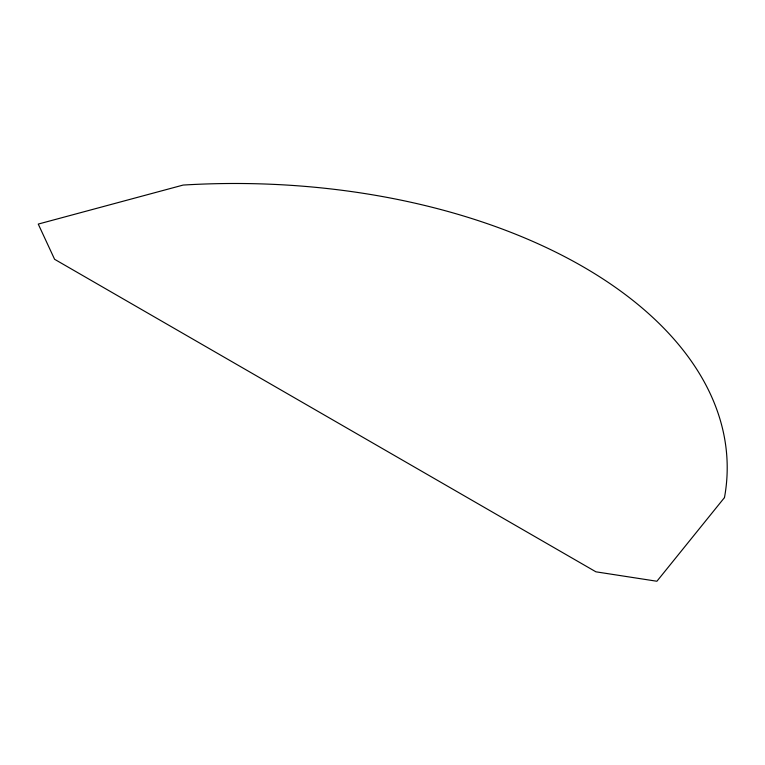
<?xml version="1.0" encoding="UTF-8"?>
<svg xmlns="http://www.w3.org/2000/svg" width="765" height="765" viewBox="0 0 765 765"><rect width="100%" height="100%" fill="white"/><g stroke="black" fill="none" stroke-linecap="round" stroke-linejoin="round"><path stroke-width="1.15" d="M724.474 497.594L656.906 581.247L595.916 571.818L54.592 259.287L38.25 224.078L183.151 185.063A492.258 284.207 0 0 1 724.474 497.594"/></g></svg>
